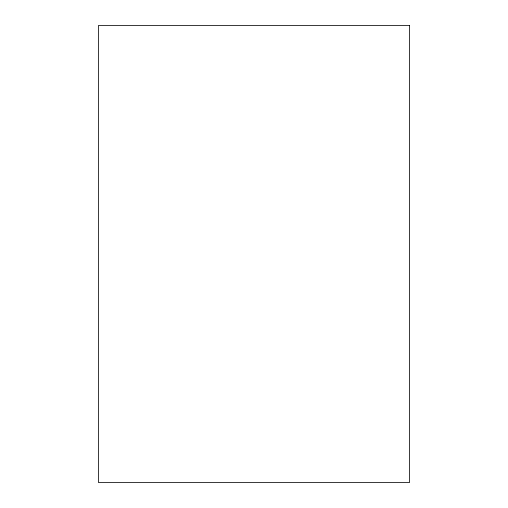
<?xml version="1.0" encoding="UTF-8"?>
<svg xmlns="http://www.w3.org/2000/svg" width="508" height="508" viewBox="0 0 508 508"><rect width="100%" height="100%" fill="white"/><g stroke="black" fill="none" stroke-linecap="round" stroke-linejoin="round"><path stroke-width="0.76" d="M409.448 25.4L98.552 25.4L98.552 482.6L409.448 482.6L409.448 25.4"/></g></svg>
